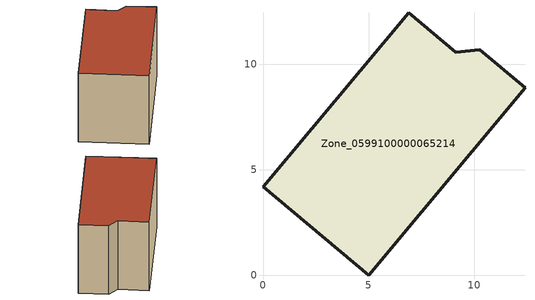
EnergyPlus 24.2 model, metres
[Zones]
Zone_0599100000065214
 floor ground (C_G): 0,4.19 6.9,12.42 9.13,10.55 10.27,10.67 12.42,8.88 5,0 z0
 wall outside (C_F): 10.27,10.67 9.13,10.55 6.9,12.42 0,4.19 5,0 12.42,8.88 10.27,10.67 z0:7.52
 roof outside (C_R): 0,4.19 5,0 12.42,8.88 10.27,10.67 9.13,10.55 6.9,12.42 z7.52
[BUILDING]
Pand.0599100000065214: North Axis=0; Terrain=City; Loads Convergence Tolerance Value=0.04; Temperature Convergence Tolerance Value=0.4; Solar Distribution=FullExterior; Maximum Number of Warmup Days=25; Minimum Number of Warmup Days=1
[Site:Location]
Rotterdam.The.Hague.AP_ZH_NLD Design_Conditions: Latitude=51.96; Longitude=4.45; Time Zone=1; Elevation=-4.5
[SITE:GROUNDTEMPERATURE:BUILDINGSURFACE]
18, 18, 18, 18, 18, 18, 18, 18, 18, 18, 18, 18
[MATERIAL] Thermal Absorptance=0.9; Solar Absorptance=0.7; Visible Absorptance=0.7
Name | Roughness | Thickness | Conductivity | Density | Specific Heat
G.TI.1946-1964 | MediumSmooth | 0.15 | 1 | 540 | 1210
F.TI.1946-1964 | Rough | 0.3 | 0.857143 | 1920 | 840
R.TI.1946-1964 | MediumRough | 0.2 | 0.277778 | 1500 | 1000
[CONSTRUCTION]
C_G: G.TI.1946-1964
C_F: F.TI.1946-1964
C_R: R.TI.1946-1964
[ZONE]
Zone_0599100000065214: Type=1; Multiplier=1; Ceiling Height=Autocalculate; Volume=Autocalculate; Floor Area=autocalculate; Part of Total Floor Area=Yes
[ZONEINFILTRATION:DESIGNFLOWRATE]
Infil_Zone_0599100000065214: Zone or ZoneList or Space or SpaceList=Zone_0599100000065214; Schedule=AlwaysOn; Design Flow Rate Calculation Method=Flow/Area; Flow Rate per Floor Area=0.003; Constant Term Coefficient=1; Temperature Term Coefficient=0; Velocity Term Coefficient=0; Velocity Squared Term Coefficient=0
[HVACTEMPLATE:ZONE:IDEALLOADSAIRSYSTEM]
Zone_0599100000065214: Maximum Heating Supply Air Temperature=50; Minimum Cooling Supply Air Temperature=13; Maximum Heating Supply Air Humidity Ratio=0.0156; Minimum Cooling Supply Air Humidity Ratio=0.0077; Heating Limit=NoLimit; Cooling Limit=NoLimit; Dehumidification Control Type=ConstantSensibleHeatRatio; Cooling Sensible Heat Ratio=0.7; Dehumidification Setpoint=60; Humidification Control Type=None; Humidification Setpoint=30; Outdoor Air Method=None; Outdoor Air Flow Rate per Person=0.00944; Outdoor Air Flow Rate per Zone Floor Area=0; Outdoor Air Flow Rate per Zone=0; Demand Controlled Ventilation Type=None; Outdoor Air Economizer Type=NoEconomizer; Heat Recovery Type=None; Sensible Heat Recovery Effectiveness=0.7; Latent Heat Recovery Effectiveness=0.65
[ZONECONTROL:THERMOSTAT]
ThermostatControl_Zone_0599100000065214: Zone or ZoneList=Zone_0599100000065214; Control Type Schedule=DualSetpointControlType; Control 1=Thermostat_Zone_0599100000065214; Temperature Difference Between Cutout And Setpoint=0
[THERMOSTATSETPOINT:DUALSETPOINT]
Thermostat_Zone_0599100000065214: Heating Setpoint Temperature Schedule=HeatingSetpoint_Zone_0599100000065214; Cooling Setpoint Temperature Schedule=CoolingSetpoint_Zone_0599100000065214
[SCHEDULE:COMPACT]
HeatingSetpoint_Zone_0599100000065214: Through: 12/31, For: AllDays, Until: 24:00, 21
CoolingSetpoint_Zone_0599100000065214: Through: 12/31, For: AllDays, Until: 24:00, 24
DualSetpointControlType: Through: 12/31, For: AllDays, Until: 24:00, 4
AlwaysOn: Through: 12/31, For: AllDays, Until: 24:00, 1
